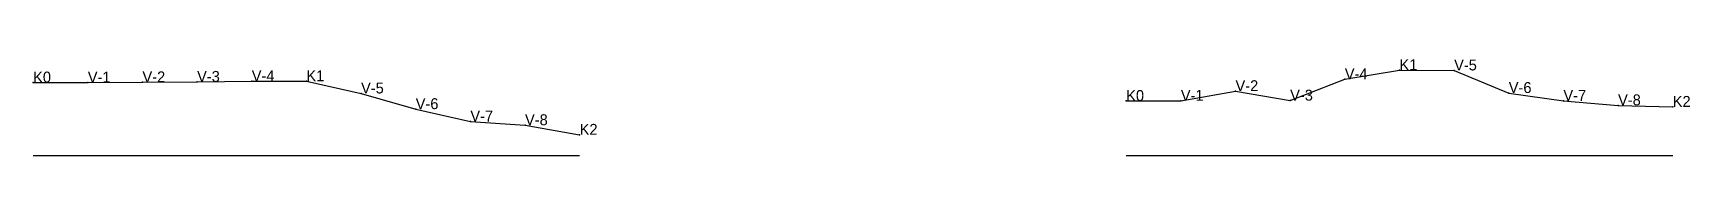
# Model space of a CAD drawing. Header units: metres. Extents: x 0 to 152, y 10 to 19.
import ezdxf

# ---------------------------------------------------------------- set-up
doc = ezdxf.new("R2010")
doc.units = ezdxf.units.M
for name, color, linetype in [('qita', 90, 'CONTINUOUS'), ('shiti', 10, 'CONTINUOUS'), ('zhuji', 50, 'CONTINUOUS')]:
    doc.layers.add(name, color=color, linetype=linetype)

msp = doc.modelspace()

# ---------------------------------------------------------------- linework, layer by layer
at = {"layer": 'qita'}
for p, q in [((0, 10), (50, 10)), ((100, 10), (150, 10))]:
    msp.add_line(p, q, dxfattribs=at)
at = {"layer": 'shiti'}
for points in [[(0, 16.7), (5, 16.7), (10, 16.72), (15, 16.76), (20, 16.82), (25, 16.82), (30, 15.7), (35, 14.26), (40, 13.13), (45, 12.79), (50, 11.91)], [(100, 15.01), (105, 15.03), (110, 15.91), (115, 15.04), (120, 17), (125, 17.83), (130, 17.81), (135, 15.74), (140, 15.02), (145, 14.61), (150, 14.47)]]:
    msp.add_lwpolyline(points, dxfattribs=at)
for p in [(0, 16.7), (5, 16.7), (10, 16.72), (15, 16.76), (20, 16.82), (25, 16.82), (120, 17), (125, 17.83), (130, 17.81), (30, 15.7), (110, 15.91), (135, 15.74), (35, 14.26), (100, 15.01), (105, 15.03), (115, 15.04), (140, 15.02), (145, 14.61), (150, 14.47), (40, 13.13), (45, 12.79), (50, 11.91)]:
    msp.add_point(p, dxfattribs=at)

# ---------------------------------------------------------------- texts
at = {"layer": 'zhuji'}
for s, p in [('K1', (125, 17.83)), ('V-5', (130, 17.81)), ('K0', (0, 16.7)), ('V-1', (5, 16.7)), ('V-2', (10, 16.72)), ('V-3', (15, 16.76)), ('V-4', (20, 16.82)), ('K1', (25, 16.82)), ('V-5', (30, 15.7)), ('V-2', (110, 15.91)), ('V-4', (120, 17)), ('V-6', (135, 15.74)), ('V-6', (35, 14.26)), ('K0', (100, 15.01)), ('V-1', (105, 15.03)), ('V-3', (115, 15.04)), ('V-7', (140, 15.02)), ('V-8', (145, 14.61)), ('K2', (150, 14.47)), ('V-7', (40, 13.13)), ('V-8', (45, 12.79)), ('K2', (50, 11.91))]:
    msp.add_text(s, height=1, dxfattribs=at).set_placement(p)

doc.saveas('drawing.dxf')
